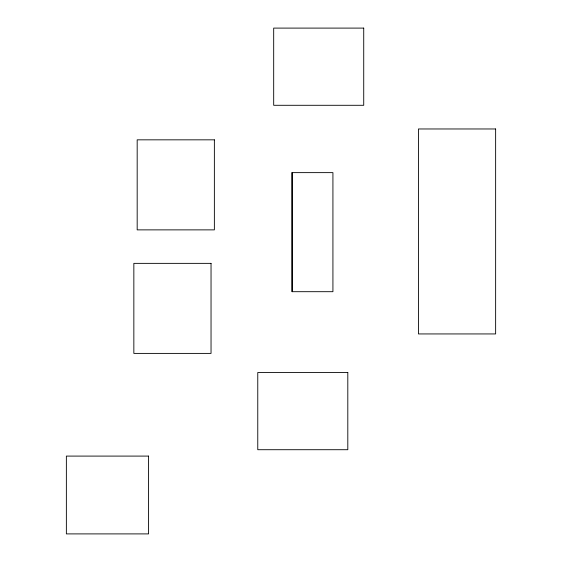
<?xml version="1.0" encoding="UTF-8"?>
<svg xmlns="http://www.w3.org/2000/svg" width="562" height="562" viewBox="0 0 562 562"><rect width="100%" height="100%" fill="white"/><g stroke="black" fill="none" stroke-linecap="round" stroke-linejoin="round"><path stroke-width="0.84" d="M292.071 172.632L332.922 172.632L332.922 291.692L292.071 291.692L292.071 172.632L292.092 291.692M363.726 28.1L273.687 28.1L273.687 105.291L363.726 105.291L363.726 28.1M495.635 128.972L418.444 128.972L418.444 333.94L495.635 333.94L495.635 128.972M214.368 139.833L137.177 139.833L137.177 229.872L214.368 229.872L214.368 139.833M211.038 263.36L133.847 263.36L133.847 353.4L211.038 353.4L211.038 263.36M347.808 372.515L257.768 372.515L257.768 449.712L347.808 449.712L347.808 372.515M148.586 456.091L66.365 456.091L66.365 533.9L148.586 533.9L148.586 456.091"/></g></svg>
